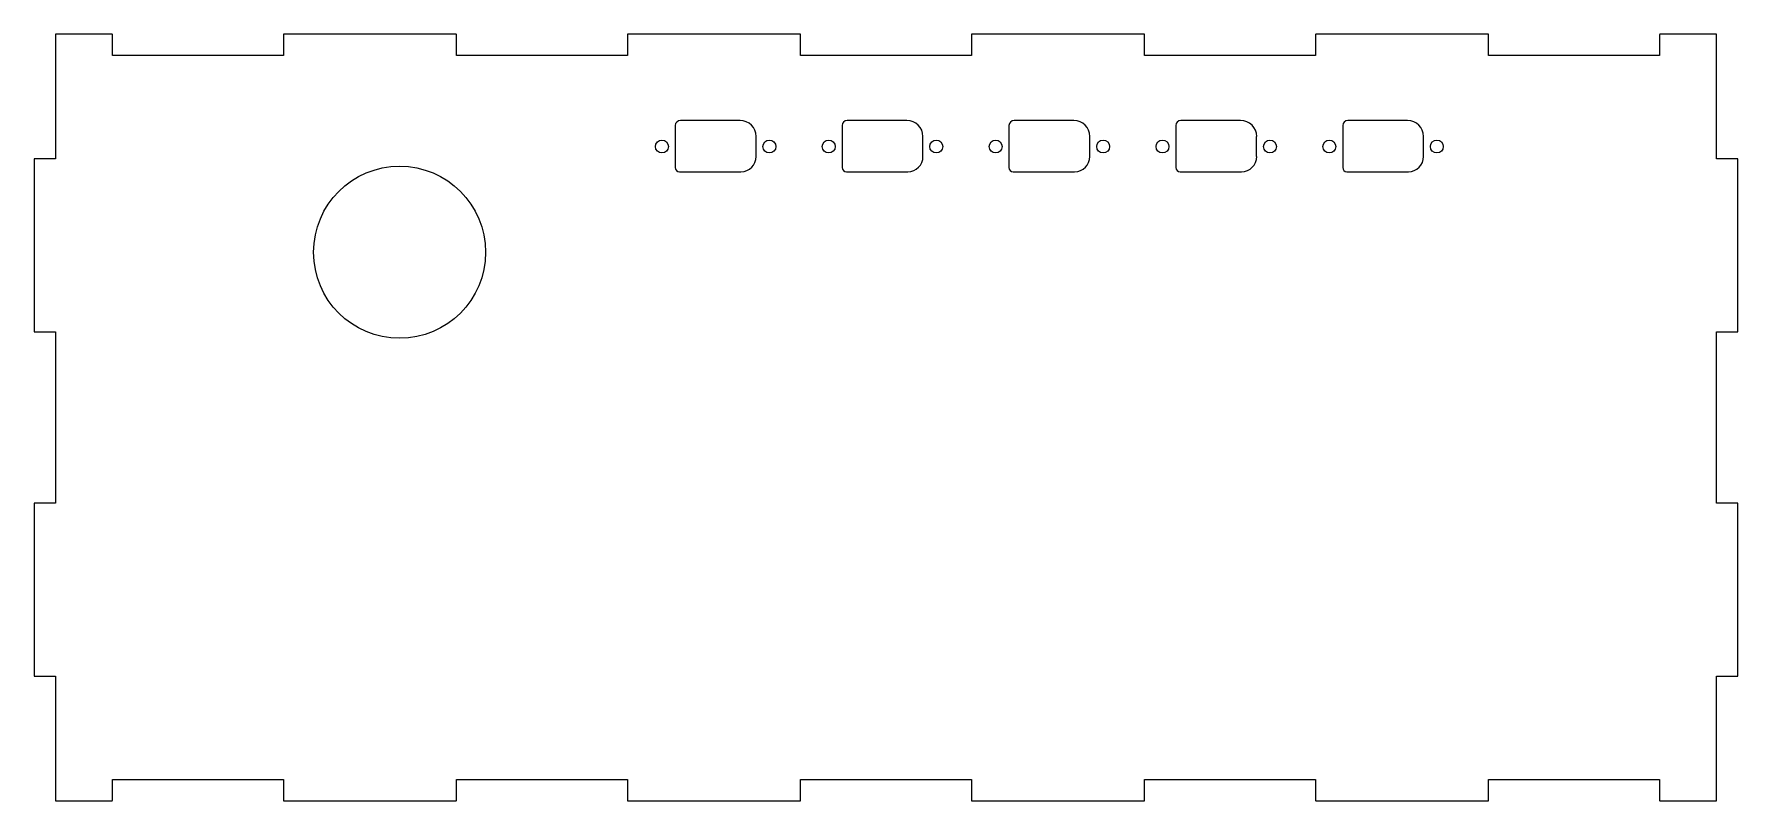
# Model space of a CAD drawing. Header units: millimetres. Extents: x -198 to 198, y -89 to 89.
import ezdxf

# ---------------------------------------------------------------- set-up
doc = ezdxf.new("R2010")
doc.units = ezdxf.units.MM

msp = doc.modelspace()

# ---------------------------------------------------------------- linework, layer by layer
at = {"color": 7, "linetype": 'Continuous', "lineweight": 25}
for p, q in [((-193.09, 89.04), (-193.1, 89.02)), ((-193.1, 89.02), (-193.1, 60.1)), ((-193.08, 89.05), (-193.09, 89.04)), ((-193.07, 89.07), (-193.08, 89.05)), ((-193.06, 89.08), (-193.07, 89.07)), ((-193.02, 89.1), (-193.06, 89.08)), ((-179.98, 89.1), (-193.02, 89.1)), ((-179.96, 89.09), (-179.98, 89.1)), ((-179.95, 89.08), (-179.96, 89.09)), ((-179.93, 89.07), (-179.95, 89.08)), ((-179.92, 89.06), (-179.93, 89.07)), ((-179.9, 89.02), (-179.92, 89.06)), ((-179.9, 84.1), (-179.9, 89.02)), ((-140.09, 89.04), (-140.1, 89.02)), ((-140.1, 89.02), (-140.1, 84.1)), ((-140.08, 89.05), (-140.09, 89.04)), ((-140.07, 89.07), (-140.08, 89.05)), ((-140.06, 89.08), (-140.07, 89.07)), ((-140.02, 89.1), (-140.06, 89.08)), ((-99.98, 89.1), (-140.02, 89.1)), ((-99.96, 89.09), (-99.98, 89.1)), ((-99.95, 89.08), (-99.96, 89.09)), ((-99.93, 89.07), (-99.95, 89.08)), ((-99.92, 89.06), (-99.93, 89.07)), ((-99.9, 89.02), (-99.92, 89.06)), ((-99.9, 84.1), (-99.9, 89.02)), ((-60.09, 89.04), (-60.1, 89.02)), ((-60.1, 89.02), (-60.1, 84.1)), ((-60.08, 89.05), (-60.09, 89.04)), ((-60.07, 89.07), (-60.08, 89.05)), ((-60.06, 89.08), (-60.07, 89.07)), ((-60.02, 89.1), (-60.06, 89.08)), ((-19.98, 89.1), (-60.02, 89.1)), ((-19.96, 89.09), (-19.98, 89.1)), ((-19.95, 89.08), (-19.96, 89.09)), ((-19.93, 89.07), (-19.95, 89.08)), ((-19.92, 89.06), (-19.93, 89.07)), ((-19.9, 89.02), (-19.92, 89.06)), ((-19.9, 84.1), (-19.9, 89.02)), ((19.91, 89.04), (19.9, 89.02)), ((19.9, 89.02), (19.9, 84.1)), ((19.92, 89.05), (19.91, 89.04)), ((19.93, 89.07), (19.92, 89.05)), ((19.94, 89.08), (19.93, 89.07)), ((19.98, 89.1), (19.94, 89.08)), ((60.02, 89.1), (19.98, 89.1)), ((60.04, 89.09), (60.02, 89.1)), ((60.05, 89.08), (60.04, 89.09)), ((60.07, 89.07), (60.05, 89.08)), ((60.08, 89.06), (60.07, 89.07)), ((60.1, 89.02), (60.08, 89.06)), ((60.1, 84.1), (60.1, 89.02)), ((99.91, 89.04), (99.9, 89.02)), ((99.9, 89.02), (99.9, 84.1)), ((99.92, 89.05), (99.91, 89.04)), ((99.93, 89.07), (99.92, 89.05)), ((99.94, 89.08), (99.93, 89.07)), ((99.98, 89.1), (99.94, 89.08)), ((140.02, 89.1), (99.98, 89.1)), ((140.04, 89.09), (140.02, 89.1)), ((140.05, 89.08), (140.04, 89.09)), ((140.07, 89.07), (140.05, 89.08)), ((140.08, 89.06), (140.07, 89.07)), ((140.1, 89.02), (140.08, 89.06)), ((140.1, 84.1), (140.1, 89.02)), ((179.91, 89.04), (179.9, 89.02)), ((179.9, 89.02), (179.9, 84.1)), ((179.92, 89.05), (179.91, 89.04)), ((179.93, 89.07), (179.92, 89.05)), ((179.94, 89.08), (179.93, 89.07)), ((179.98, 89.1), (179.94, 89.08)), ((193.02, 89.1), (179.98, 89.1)), ((193.04, 89.09), (193.02, 89.1)), ((193.05, 89.08), (193.04, 89.09)), ((193.07, 89.07), (193.05, 89.08)), ((193.08, 89.06), (193.07, 89.07)), ((193.1, 89.02), (193.08, 89.06)), ((193.1, 60.1), (193.1, 89.02)), ((-140.1, 84.1), (-179.9, 84.1)), ((-60.1, 84.1), (-99.9, 84.1)), ((19.9, 84.1), (-19.9, 84.1)), ((99.9, 84.1), (60.1, 84.1)), ((179.9, 84.1), (140.1, 84.1)), ((-49.01, 67.82), (-49.01, 58.12)), ((-33.93, 69.02), (-47.81, 69.02)), ((-10.21, 67.82), (-10.21, 58.12)), ((4.87, 69.02), (-9.01, 69.02)), ((28.59, 67.82), (28.59, 58.12)), ((43.67, 69.02), (29.79, 69.02)), ((67.39, 67.82), (67.39, 58.12)), ((82.47, 69.02), (68.59, 69.02)), ((106.19, 67.82), (106.19, 58.12)), ((121.27, 69.02), (107.39, 69.02)), ((-30.21, 60.65), (-30.21, 65.3)), ((8.59, 60.65), (8.59, 65.3)), ((47.39, 60.65), (47.39, 65.3)), ((86.19, 60.65), (86.19, 65.3)), ((124.99, 60.65), (124.99, 65.3)), ((-198.09, 60.04), (-198.1, 60.02)), ((-198.1, 60.02), (-198.1, 19.98)), ((-198.08, 60.05), (-198.09, 60.04)), ((-198.07, 60.07), (-198.08, 60.05)), ((-198.06, 60.08), (-198.07, 60.07)), ((-198.02, 60.1), (-198.06, 60.08)), ((-193.1, 60.1), (-198.02, 60.1)), ((198.02, 60.1), (193.1, 60.1)), ((198.04, 60.09), (198.02, 60.1)), ((198.05, 60.08), (198.04, 60.09)), ((198.07, 60.07), (198.05, 60.08)), ((198.08, 60.06), (198.07, 60.07)), ((198.1, 60.02), (198.08, 60.06)), ((198.1, 19.98), (198.1, 60.02)), ((-48.01, 57.12), (-33.73, 57.12)), ((-9.21, 57.12), (5.07, 57.12)), ((29.59, 57.12), (43.87, 57.12)), ((68.39, 57.12), (82.67, 57.12)), ((107.19, 57.12), (121.47, 57.12)), ((-198.1, 19.98), (-198.08, 19.94)), ((-198.08, 19.94), (-198.07, 19.93)), ((-198.07, 19.93), (-198.05, 19.92)), ((-198.05, 19.92), (-198.04, 19.91)), ((-198.04, 19.91), (-198.02, 19.9)), ((-198.02, 19.9), (-193.1, 19.9)), ((-193.1, 19.9), (-193.1, -19.9)), ((193.1, 19.9), (198.02, 19.9)), ((193.1, -19.9), (193.1, 19.9)), ((198.02, 19.9), (198.06, 19.92)), ((198.06, 19.92), (198.07, 19.93)), ((198.07, 19.93), (198.08, 19.95)), ((198.08, 19.95), (198.09, 19.96)), ((198.09, 19.96), (198.1, 19.98)), ((-198.09, -19.96), (-198.1, -19.98)), ((-198.1, -19.98), (-198.1, -60.02)), ((-198.08, -19.95), (-198.09, -19.96)), ((-198.07, -19.93), (-198.08, -19.95)), ((-198.06, -19.92), (-198.07, -19.93)), ((-198.02, -19.9), (-198.06, -19.92)), ((-193.1, -19.9), (-198.02, -19.9)), ((198.02, -19.9), (193.1, -19.9)), ((198.04, -19.91), (198.02, -19.9)), ((198.05, -19.92), (198.04, -19.91)), ((198.07, -19.93), (198.05, -19.92)), ((198.08, -19.94), (198.07, -19.93)), ((198.1, -19.98), (198.08, -19.94)), ((198.1, -60.02), (198.1, -19.98)), ((-198.1, -60.02), (-198.08, -60.06)), ((-198.08, -60.06), (-198.07, -60.07)), ((-198.07, -60.07), (-198.05, -60.08)), ((-198.05, -60.08), (-198.04, -60.09)), ((-198.04, -60.09), (-198.02, -60.1)), ((-198.02, -60.1), (-193.1, -60.1)), ((-193.1, -60.1), (-193.1, -89.02)), ((193.1, -60.1), (198.02, -60.1)), ((193.1, -89.02), (193.1, -60.1)), ((198.02, -60.1), (198.06, -60.08)), ((198.06, -60.08), (198.07, -60.07)), ((198.07, -60.07), (198.08, -60.05)), ((198.08, -60.05), (198.09, -60.04)), ((198.09, -60.04), (198.1, -60.02)), ((-179.9, -84.1), (-140.1, -84.1)), ((-179.9, -89.02), (-179.9, -84.1)), ((-140.1, -84.1), (-140.1, -89.02)), ((-99.9, -84.1), (-60.1, -84.1)), ((-99.9, -89.02), (-99.9, -84.1)), ((-60.1, -84.1), (-60.1, -89.02)), ((-19.9, -84.1), (19.9, -84.1)), ((-19.9, -89.02), (-19.9, -84.1)), ((19.9, -84.1), (19.9, -89.02)), ((60.1, -84.1), (99.9, -84.1)), ((60.1, -89.02), (60.1, -84.1)), ((99.9, -84.1), (99.9, -89.02)), ((140.1, -84.1), (179.9, -84.1)), ((140.1, -89.02), (140.1, -84.1)), ((179.9, -84.1), (179.9, -89.02)), ((-193.1, -89.02), (-193.08, -89.06)), ((-193.08, -89.06), (-193.07, -89.07)), ((-193.07, -89.07), (-193.05, -89.08)), ((-193.05, -89.08), (-193.04, -89.09)), ((-193.04, -89.09), (-193.02, -89.1)), ((-193.02, -89.1), (-179.98, -89.1)), ((-179.98, -89.1), (-179.94, -89.08)), ((-179.94, -89.08), (-179.93, -89.07)), ((-179.93, -89.07), (-179.92, -89.05)), ((-179.92, -89.05), (-179.91, -89.04)), ((-179.91, -89.04), (-179.9, -89.02)), ((-140.1, -89.02), (-140.08, -89.06)), ((-140.08, -89.06), (-140.07, -89.07)), ((-140.07, -89.07), (-140.05, -89.08)), ((-140.05, -89.08), (-140.04, -89.09)), ((-140.04, -89.09), (-140.02, -89.1)), ((-140.02, -89.1), (-99.98, -89.1)), ((-99.98, -89.1), (-99.94, -89.08)), ((-99.94, -89.08), (-99.93, -89.07)), ((-99.93, -89.07), (-99.92, -89.05)), ((-99.92, -89.05), (-99.91, -89.04)), ((-99.91, -89.04), (-99.9, -89.02)), ((-60.1, -89.02), (-60.08, -89.06)), ((-60.08, -89.06), (-60.07, -89.07)), ((-60.07, -89.07), (-60.05, -89.08)), ((-60.05, -89.08), (-60.04, -89.09)), ((-60.04, -89.09), (-60.02, -89.1)), ((-60.02, -89.1), (-19.98, -89.1)), ((-19.98, -89.1), (-19.94, -89.08)), ((-19.94, -89.08), (-19.93, -89.07)), ((-19.93, -89.07), (-19.92, -89.05)), ((-19.92, -89.05), (-19.91, -89.04)), ((-19.91, -89.04), (-19.9, -89.02)), ((19.9, -89.02), (19.92, -89.06)), ((19.92, -89.06), (19.93, -89.07)), ((19.93, -89.07), (19.95, -89.08)), ((19.95, -89.08), (19.96, -89.09)), ((19.96, -89.09), (19.98, -89.1)), ((19.98, -89.1), (60.02, -89.1)), ((60.02, -89.1), (60.06, -89.08)), ((60.06, -89.08), (60.07, -89.07)), ((60.07, -89.07), (60.08, -89.05)), ((60.08, -89.05), (60.09, -89.04)), ((60.09, -89.04), (60.1, -89.02)), ((99.9, -89.02), (99.92, -89.06)), ((99.92, -89.06), (99.93, -89.07)), ((99.93, -89.07), (99.95, -89.08)), ((99.95, -89.08), (99.96, -89.09)), ((99.96, -89.09), (99.98, -89.1)), ((99.98, -89.1), (140.02, -89.1)), ((140.02, -89.1), (140.06, -89.08)), ((140.06, -89.08), (140.07, -89.07)), ((140.07, -89.07), (140.08, -89.05)), ((140.08, -89.05), (140.09, -89.04)), ((140.09, -89.04), (140.1, -89.02)), ((179.9, -89.02), (179.92, -89.06)), ((179.92, -89.06), (179.93, -89.07)), ((179.93, -89.07), (179.95, -89.08)), ((179.95, -89.08), (179.96, -89.09)), ((179.96, -89.09), (179.98, -89.1)), ((179.98, -89.1), (193.02, -89.1)), ((193.02, -89.1), (193.06, -89.08)), ((193.06, -89.08), (193.07, -89.07)), ((193.07, -89.07), (193.08, -89.05)), ((193.08, -89.05), (193.09, -89.04)), ((193.09, -89.04), (193.1, -89.02))]:
    msp.add_line(p, q, dxfattribs=at)
for centre, radius in [((-52.11, 62.97), 1.5), ((-27.11, 62.97), 1.5), ((-13.31, 62.97), 1.5), ((11.69, 62.97), 1.5), ((25.49, 62.97), 1.5), ((50.49, 62.97), 1.5), ((64.29, 62.97), 1.5), ((89.29, 62.97), 1.5), ((103.09, 62.97), 1.5), ((128.09, 62.97), 1.5), ((-113.1, 38.4), 20)]:
    msp.add_circle(centre, radius, dxfattribs=at)
for centre, radius, start, end in [((-47.81, 67.82), 1.2, 90, 180), ((-33.93, 65.3), 3.72, 360, 90), ((-9.01, 67.82), 1.2, 90, 180), ((4.87, 65.3), 3.72, 360, 90), ((29.79, 67.82), 1.2, 90, 180), ((43.67, 65.3), 3.73, 360, 90), ((68.59, 67.82), 1.2, 90, 180), ((82.47, 65.3), 3.73, 0, 90), ((107.39, 67.82), 1.2, 90, 180), ((121.27, 65.3), 3.73, 360, 90), ((-33.73, 60.65), 3.53, 270, 0), ((5.07, 60.65), 3.53, 270, 360), ((43.87, 60.65), 3.53, 270, 360), ((82.67, 60.65), 3.53, 270, 360), ((121.47, 60.65), 3.53, 270, 360), ((-48.01, 58.12), 1, 180, 270), ((-9.21, 58.12), 1, 180, 270), ((29.59, 58.12), 1, 180, 270), ((68.39, 58.12), 1, 180, 270), ((107.19, 58.12), 1, 180, 270)]:
    msp.add_arc(centre, radius, start, end, dxfattribs=at)

doc.saveas('drawing.dxf')
